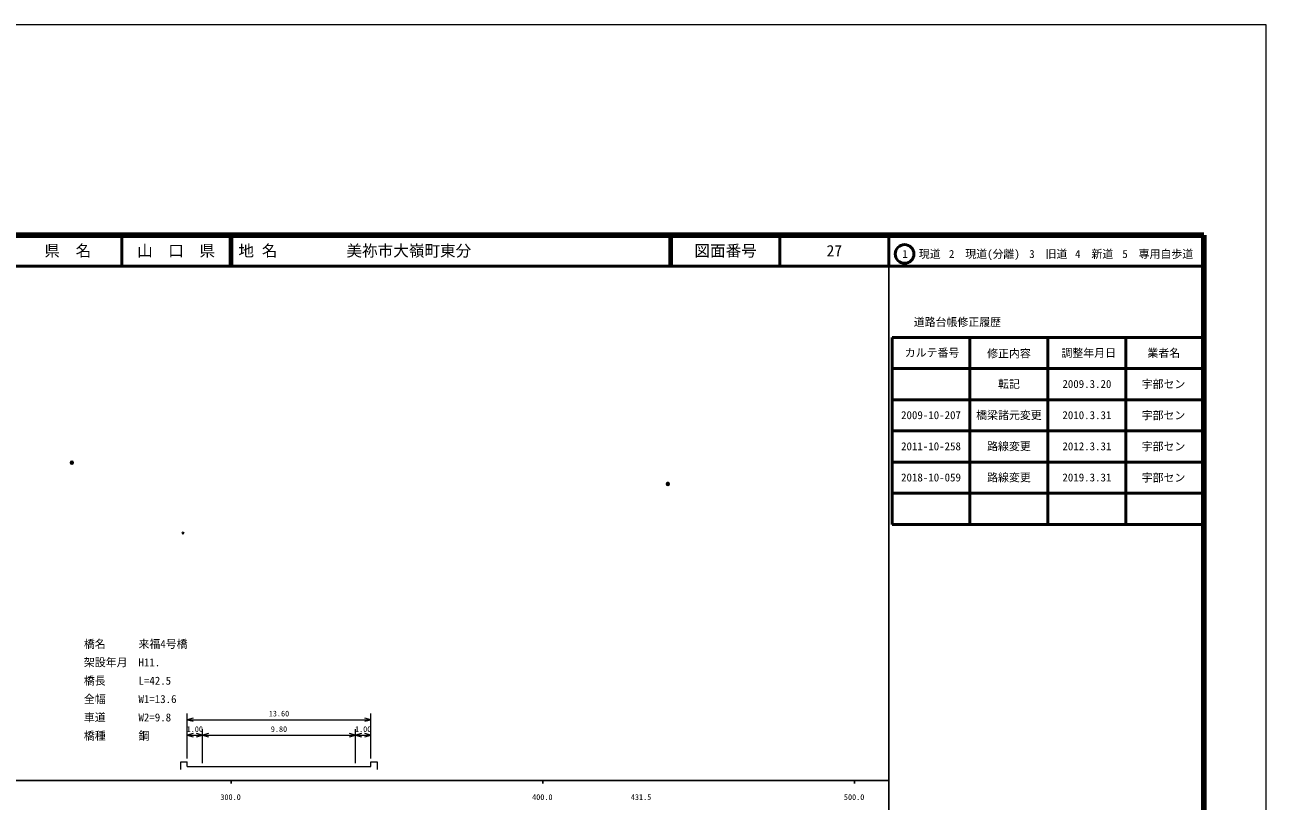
# Model space of a CAD drawing. Units: millimetres on the paper, with parts at other scales. Extents: x 0 to 700, y -48 to 448.
# Drawn here: x 301.9 to 700, y 198.4 to 447.5 of the extents above; entities that cross this region are included whole.
import ezdxf
from ezdxf.enums import TextEntityAlignment as Align

# ---------------------------------------------------------------- set-up
doc = ezdxf.new("R2010")
doc.units = ezdxf.units.MM
doc.header["$PDMODE"] = 32
doc.header["$PDSIZE"] = 0.5
for name, color, linetype in [('S-OTRS', 6, 'Continuous'), ('S-TTL-TXT', 7, 'Continuous'), ('朱書', 1, 'Continuous')]:
    doc.layers.add(name, color=color, linetype=linetype)
for name, color, linetype, lineweight in [('S-STR-HTXT', 7, 'Continuous', 13), ('S-TTL', 2, 'Continuous', 50), ('S-TTL-BAND', 7, 'Continuous', 25), ('S-TTL-LINE', 7, 'Continuous', 50), ('作業レイヤ1', 7, 'Continuous', 13)]:
    doc.layers.add(name, color=color, linetype=linetype, lineweight=lineweight)
doc.styles.add('ＭＳ ゴシック', font='')
doc.styles.get('ＭＳ ゴシック').set_extended_font_data('MS Gothic')

msp = doc.modelspace()

# ---------------------------------------------------------------- linework, layer by layer
at = {"layer": 'S-OTRS'}
msp.add_point((352.625, 284.394), dxfattribs=at)
at = {"layer": 'S-STR-HTXT'}
for p, q in [((353.874, 212.007), (353.874, 226.507)), ((355.806, 225.025), (353.874, 224.507)), ((353.874, 224.507), (412.874, 224.507)), ((353.874, 224.507), (355.806, 223.989)), ((412.874, 224.507), (410.942, 225.025)), ((410.942, 223.989), (412.874, 224.507)), ((412.874, 212.007), (412.874, 226.507)), ((355.806, 220.025), (353.874, 219.507)), ((353.874, 219.507), (358.874, 219.507)), ((353.874, 219.507), (355.806, 218.989)), ((358.874, 219.507), (356.942, 220.025)), ((356.942, 218.989), (358.874, 219.507)), ((358.874, 210.507), (358.874, 221.507)), ((360.806, 220.025), (358.874, 219.507)), ((358.874, 219.507), (407.874, 219.507)), ((358.874, 219.507), (360.806, 218.989)), ((407.874, 219.507), (405.942, 220.025)), ((405.942, 218.989), (407.874, 219.507)), ((407.874, 210.507), (407.874, 221.507)), ((409.806, 220.025), (407.874, 219.507)), ((407.874, 219.507), (412.874, 219.507)), ((407.874, 219.507), (409.806, 218.989)), ((412.874, 219.507), (410.942, 220.025)), ((410.942, 218.989), (412.874, 219.507)), ((351.874, 211.007), (353.874, 211.007)), ((351.874, 208.507), (351.874, 211.007)), ((353.874, 209.507), (353.874, 211.007)), ((353.874, 209.507), (358.874, 209.507)), ((358.874, 209.507), (407.874, 209.507)), ((407.874, 209.507), (412.874, 209.507)), ((412.874, 209.507), (412.874, 211.007)), ((412.874, 211.007), (414.874, 211.007)), ((414.874, 211.007), (414.874, 208.507))]:
    msp.add_line(p, q, dxfattribs=at)
at = {"layer": 'S-TTL', "lineweight": 140}
for p, q in [((680, 380), (40, 380)), ((680, 20), (680, 380))]:
    msp.add_line(p, q, dxfattribs=at)
at = {"layer": 'S-TTL'}
for p, q in [((580, 347.197), (580, 287.197)), ((580, 347.197), (680, 347.197)), ((580, 287.197), (680, 287.197))]:
    msp.add_line(p, q, dxfattribs=at)
at = {"layer": 'S-TTL', "color": 6}
for p in [(316.928, 306.977), (508.097, 300.175)]:
    msp.add_point(p, dxfattribs=at)
at = {"layer": 'S-TTL-BAND'}
for p, q in [((579, 20), (579, 370)), ((40, 205), (579, 205)), ((368, 205), (368, 204)), ((468, 205), (468, 204)), ((568, 205), (568, 204))]:
    msp.add_line(p, q, dxfattribs=at)
at = {"layer": 'S-TTL-LINE'}
for p, q in [((333, 380), (333, 370)), ((367.75, 380), (367.75, 370)), ((368.25, 380), (368.25, 370)), ((508.747, 380), (508.747, 370)), ((509.247, 380), (509.247, 370)), ((543.997, 380), (543.997, 370)), ((579, 380), (579, 370)), ((40, 370), (680, 370)), ((605, 347.197), (605, 287.197)), ((630, 347.197), (630, 287.197)), ((655, 347.197), (655, 287.197)), ((580, 337.197), (680, 337.197)), ((580, 327.197), (680, 327.197)), ((580, 317.197), (680, 317.197)), ((580, 307.197), (680, 307.197)), ((580, 297.197), (680, 297.197))]:
    msp.add_line(p, q, dxfattribs=at)
msp.add_circle((584.031, 373.958), 3, dxfattribs=at)
at = {"layer": '作業レイヤ1'}
msp.add_lwpolyline([(0, -47.5), (700, -47.5), (700, 447.5), (0, 447.5)], close=True, dxfattribs=at)

# ---------------------------------------------------------------- texts
at = {"layer": 'S-STR-HTXT', "style": 'ＭＳ ゴシック'}
for s, p in [('橋名\u3000\u3000\u3000来福4号橋', (320.802, 246.752)), ('架設年月\u3000H11.', (320.802, 240.861)), ('橋長\u3000\u3000\u3000L=42.5', (320.802, 234.97)), ('全幅\u3000\u3000\u3000W1=13.6', (320.802, 229.079)), ('車道\u3000\u3000\u3000W2=9.8', (320.802, 223.188)), ('橋種\u3000\u3000\u3000鋼', (320.802, 217.296))]:
    msp.add_text(s, height=2.566, dxfattribs=at).set_placement(p, align=Align.BOTTOM_LEFT)
for s, p in [('13.60', (383.374, 225.007)), ('1.00', (356.374, 220.007)), ('9.80', (383.374, 220.007)), ('1.00', (410.374, 220.007))]:
    msp.add_text(s, height=1.833, dxfattribs=at).set_placement(p, align=Align.BOTTOM_CENTER)
at = {"layer": 'S-TTL-BAND', "style": 'ＭＳ ゴシック'}
for s, p in [('300.0', (367.844, 198.195)), ('400.0', (467.844, 198.195)), ('431.5', (499.5, 198.195)), ('500.0', (567.844, 198.195))]:
    msp.add_text(s, height=1.833, dxfattribs=at).set_placement(p, align=Align.BOTTOM_CENTER)
at = {"layer": 'S-TTL-TXT', "style": 'ＭＳ ゴシック'}
for s, height, p in [('県\u3000名', 3.666, (315.625, 375)), ('山\u3000口\u3000県', 3.666, (350.375, 375)), ('図面番号', 3.666, (526.622, 375)), ('1\u3000現道', 2.566, (589.448, 373.958)), ('2\u3000現道(分離)', 2.566, (609.619, 373.958)), ('3\u3000旧道', 2.566, (630.121, 373.958)), ('4\u3000新道', 2.566, (644.824, 373.958)), ('5\u3000専用自歩道', 2.566, (665.228, 373.958)), ('道路台帳修正履歴', 2.566, (600.968, 352.113)), ('カルテ番号', 2.566, (592.839, 342.277)), ('修正内容', 2.566, (617.509, 342.023)), ('調整年月日', 2.566, (643.089, 342.197)), ('業者名', 2.566, (667.134, 342.197)), ('転記', 2.566, (617.5, 332.245)), ('2009.3.20', 2.566, (642.5, 332.245)), ('宇部セン', 2.566, (667.077, 332.189)), ('2009-10-207', 2.566, (592.5, 322.245)), ('橋梁諸元変更', 2.566, (617.5, 322.245)), ('2010.3.31', 2.566, (642.5, 322.245)), ('宇部セン', 2.566, (667.077, 322.189)), ('2011-10-258', 2.566, (592.5, 312.245)), ('路線変更', 2.566, (617.5, 312.245)), ('2012.3.31', 2.566, (642.5, 312.245)), ('宇部セン', 2.566, (667.077, 312.189)), ('2018-10-059', 2.566, (592.5, 302.245)), ('路線変更', 2.566, (617.5, 302.245)), ('2019.3.31', 2.566, (642.5, 302.245)), ('宇部セン', 2.566, (667.077, 302.189))]:
    msp.add_text(s, height=height, dxfattribs=at).set_placement(p, align=Align.MIDDLE_CENTER)
for s, p in [('地 名', (370.38, 375)), ('美祢市大嶺町東分', (405.024, 375))]:
    msp.add_text(s, height=3.666, dxfattribs=at).set_placement(p, align=Align.MIDDLE_LEFT)
at = {"layer": '朱書', "style": 'ＭＳ ゴシック'}
msp.add_text('27', height=3.666, dxfattribs=at).set_placement((561.497, 375), align=Align.MIDDLE_CENTER)

doc.saveas('drawing.dxf')
